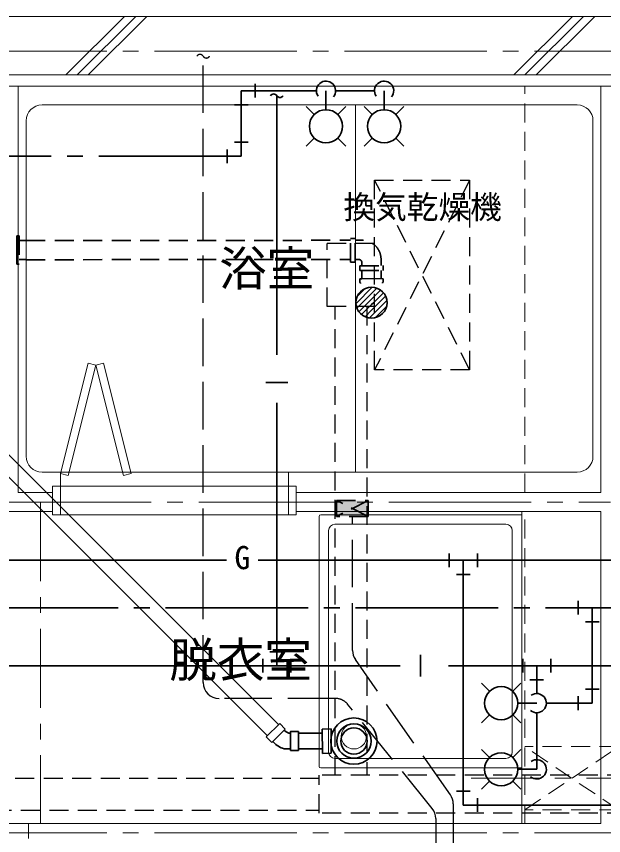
# Model space of a CAD drawing. Units: millimetres at full size, sheet at 1:50; details may follow other scales. Extents: x -9674 to 9699, y -6794 to 6791.
# Drawn here: x 22 to 1876, y 763 to 3352 of the extents above; entities that cross this region are included whole.
import ezdxf
from ezdxf.enums import TextEntityAlignment as Align

# ---------------------------------------------------------------- set-up
doc = ezdxf.new("R2010")
doc.units = ezdxf.units.MM
doc.header["$LTSCALE"] = 50
for name, pattern in [('CHAIN1', [8, 5, -1, 1, -1]), ('CHAIN2', [12, 9, -1, 1, -1]), ('DASHED1', [1.8, 1.2, -0.6]), ('DASHED3', [4, 3, -1])]:
    doc.linetypes.add(name, pattern=pattern)
for name, color, linetype, lineweight in [('1-0_芯', 134, 'CHAIN2', 9), ('1-1_躯体', 134, 'Continuous', 9), ('1-2_間仕切', 134, 'Continuous', 9), ('1-3_建具', 134, 'Continuous', 9), ('1-5_設備', 134, 'Continuous', 9), ('1-7_その他', 134, 'DASHED1', 9), ('1-8_ハッチ', 134, 'Continuous', 9), ('1-C_梁', 134, 'DASHED1', 9), ('1-D_記号', 134, 'CHAIN1', 9), ('2-0_芯', 3, 'Continuous', 35), ('2-2', 5, 'DASHED3', 25), ('2-3_建具', 4, 'Continuous', 35), ('2-9_金物', 1, 'CHAIN2', 35), ('2-A_文字', 6, 'Continuous', 35), ('2-C', 2, 'DASHED1', 25)]:
    doc.layers.add(name, color=color, linetype=linetype, lineweight=lineweight)
doc.layers.add('1-A_文字', color=134, linetype='Continuous')
doc.styles.add('ＭＳ ゴシック', font='')
doc.styles.get('ＭＳ ゴシック').set_extended_font_data('MS Gothic')

msp = doc.modelspace()

# ---------------------------------------------------------------- linework, layer by layer
at = {"layer": '1-0_芯'}
for p, q in [((-8542.5, 3241.87), (8067.5, 3241.87)), ((-2.5, 1816.87), (1897.5, 1816.87)), ((-8542.5, 771.87), (8067.5, 771.87))]:
    msp.add_line(p, q, dxfattribs=at)
at = {"layer": '1-1_躯体'}
for p, q in [((6257.5, 3351.87), (-7042.5, 3351.87)), ((6057.5, 3166.87), (-6742.5, 3166.87))]:
    msp.add_line(p, q, dxfattribs=at)
at = {"layer": '1-2_間仕切'}
for p, q in [((27.5, 1846.87), (27.5, 3131.87)), ((1867.5, 1846.87), (1867.5, 3131.87)), ((27.5, 1846.87), (135.5, 1846.87)), ((905.5, 1846.87), (1867.5, 1846.87)), ((-32.5, 1786.87), (135.5, 1786.87)), ((905.5, 1786.87), (1867.5, 1786.87)), ((1867.5, 801.87), (1867.5, 1786.87)), ((60, 754.37), (60, 801.87)), ((60, 801.87), (1867.5, 801.87))]:
    msp.add_line(p, q, dxfattribs=at)
at = {"layer": '1-3_建具'}
for p, q in [((272.07, 2250.06), (247.81, 2256.12)), ((272.07, 2250.06), (296.32, 2256.12)), ((272.07, 2250.06), (184.75, 1900.81)), ((272.07, 2250.06), (359.38, 1900.81)), ((184.75, 1900.81), (160.5, 1906.87)), ((359.38, 1900.81), (383.63, 1906.87)), ((135.5, 1866.87), (135.5, 1776.87)), ((160.5, 1866.87), (135.5, 1866.87)), ((160.5, 1776.87), (160.5, 1866.87)), ((880.5, 1866.87), (160.5, 1866.87)), ((880.5, 1866.87), (880.5, 1776.87)), ((905.5, 1866.87), (880.5, 1866.87)), ((905.5, 1776.87), (905.5, 1866.87)), ((160.5, 1776.87), (135.5, 1776.87)), ((880.5, 1776.87), (160.5, 1776.87)), ((905.5, 1776.87), (880.5, 1776.87)), ((60, 801.87), (-715, 801.87))]:
    msp.add_line(p, q, dxfattribs=at)
at = {"layer": '1-5_設備'}
for p, q in [((1792.5, 3071.87), (102.5, 3071.87)), ((1092.5, 1911.87), (1092.5, 3071.87)), ((52.5, 1961.87), (52.5, 3021.87)), ((1842.5, 3021.87), (1842.5, 1961.87)), ((160.5, 1906.87), (247.81, 2256.12)), ((383.63, 1906.87), (296.32, 2256.12)), ((102.5, 1911.87), (1792.5, 1911.87)), ((160.5, 1866.87), (160.5, 1911.87)), ((880.5, 1866.87), (880.5, 1911.87)), ((1617.5, 801.87), (1617.5, 1786.87)), ((977.5, 1771.87), (977.5, 981.87)), ((1617.5, 1776.87), (982.5, 1776.87)), ((1567.5, 1746.87), (1027.5, 1746.87)), ((1007.5, 1726.87), (1007.5, 1026.87)), ((1587.5, 1726.87), (1587.5, 1026.87)), ((1027.5, 1006.87), (1567.5, 1006.87)), ((982.5, 976.87), (1617.5, 976.87))]:
    msp.add_line(p, q, dxfattribs=at)
msp.add_circle((1087.5, 1076.87), 40, dxfattribs=at)
for centre, radius, start, end in [((102.5, 3021.87), 50, 90, 180), ((1792.5, 3021.87), 50, 0, 90), ((102.5, 1961.87), 50, 180, 270), ((1792.5, 1961.87), 50, 270, 0), ((982.5, 1771.87), 5, 90, 180), ((1027.5, 1726.87), 20, 90, 180), ((1567.5, 1726.87), 20, 0, 90), ((1027.5, 1026.87), 20, 180, 270), ((1567.5, 1026.87), 20, 270, 0), ((982.5, 981.87), 5, 180, 270)]:
    msp.add_arc(centre, radius, start, end, dxfattribs=at)
at = {"layer": '1-7_その他'}
for p, q in [((1923.5, 1044.28), (1627.5, 1044.28)), ((1627.5, 844.28), (1923.5, 1044.28)), ((1923.5, 844.28), (1627.5, 1044.28)), ((1923.5, 844.28), (1627.5, 844.28))]:
    msp.add_line(p, q, dxfattribs=at)
at = {"layer": '1-7_その他', "linetype": 'CHAIN1'}
msp.add_line((2072.5, 944.28), (1457.5, 944.28), dxfattribs=at)
at = {"layer": '1-8_ハッチ'}
for p, q in [((178.09, 3166.87), (363.09, 3351.87)), ((213.44, 3166.87), (398.44, 3351.87)), ((248.8, 3166.87), (433.8, 3351.87)), ((1592.3, 3166.87), (1777.3, 3351.87)), ((1627.66, 3166.87), (1812.66, 3351.87)), ((1663.01, 3166.87), (1848.01, 3351.87)), ((6022.5, 3131.87), (-6707.5, 3131.87))]:
    msp.add_line(p, q, dxfattribs=at)
at = {"layer": '1-C_梁'}
for p, q in [((1627.5, 1846.87), (1627.5, 3131.87)), ((1627.5, 801.87), (1627.5, 1786.87))]:
    msp.add_line(p, q, dxfattribs=at)
at = {"layer": '1-D_記号'}
msp.add_line((97.5, 1816.87), (97.5, 801.87), dxfattribs=at)
at = {"layer": '2-0_芯', "linetype": 'DASHED1'}
for p, q in [((23.14, 2613.56), (23.17, 2658.56)), ((23.17, 2658.56), (30.43, 2658.56)), ((30.43, 2658.56), (30.37, 2568.56)), ((52.5, 2643.88), (30.42, 2643.87)), ((52.5, 2643.77), (1076.97, 2644.27)), ((1091.82, 2575.69), (1091.77, 2649.69)), ((1113.16, 2644.29), (1091.77, 2644.28)), ((40.98, 2583.35), (30.38, 2583.35)), ((52.5, 2582.96), (1077.01, 2583.76)), ((1077.02, 2575.69), (1091.84, 2575.7)), ((1102.73, 2583.78), (1091.81, 2583.77)), ((1105.94, 2564.1), (1105.95, 2549.28)), ((1112.74, 2573.79), (1112.75, 2564.11)), ((1173.18, 2584.32), (1173.19, 2564.15)), ((1105.94, 2549.3), (1179.94, 2549.35)), ((1112.78, 2549.31), (1112.8, 2522.48)), ((1173.22, 2549.35), (1173.23, 2523.55)), ((1106.56, 2522.22), (1112.25, 2522.89)), ((1106.56, 2522.22), (1106.68, 2511.22)), ((1112.25, 2522.89), (1173.85, 2523.55)), ((1179.56, 2523.02), (1173.85, 2523.55)), ((1179.56, 2523.02), (1179.68, 2512.02))]:
    msp.add_line(p, q, dxfattribs=at)
at = {"layer": '2-0_芯'}
for p, q in [((1123.55, 2492.16), (1098.14, 2466.71)), ((1190.58, 2435.45), (1154.94, 2399.77)), ((849.64, 1113.9), (-108.72, 2072.27)), ((814.29, 1078.54), (-144.08, 2036.91)), ((853.18, 1117.43), (810.75, 1075.01)), ((870.86, 1099.76), (853.18, 1117.43)), ((870.86, 1099.76), (828.43, 1057.33)), ((869.35, 1094.19), (867.32, 1096.22)), ((912.12, 1031.87), (912.12, 1091.87)), ((1016.16, 1100.22), (987.12, 1099.63)), ((987.12, 1099.63), (988.51, 1022.95)), ((1016.16, 1023.51), (1016.16, 1100.22)), ((828.43, 1057.33), (810.75, 1075.01)), ((887.03, 1086.87), (887.12, 1086.87)), ((912.12, 1086.87), (987.36, 1086.87)), ((841.32, 1051.51), (831.97, 1060.87)), ((876.67, 1036.87), (887.12, 1036.87)), ((912.12, 1036.87), (988.26, 1036.87)), ((887.12, 1031.87), (912.12, 1031.87)), ((1016.16, 1023.51), (988.51, 1022.95))]:
    msp.add_line(p, q, dxfattribs=at)
at = {"layer": '2-0_芯', "linetype": 'DASHED1'}
for points in [[(1077.02, 2575.69), (1076.97, 2649.69), (1091.79, 2649.7)], [(23.14, 2613.56), (23.11, 2568.56), (30.37, 2568.56)], [(1105.94, 2564.1), (1179.94, 2564.15), (1179.95, 2549.33)]]:
    msp.add_lwpolyline(points, dxfattribs=at)
at = {"layer": '2-0_芯'}
for points in [[(1145.16, 2496.1), (1143.07, 2494.02), (1096.31, 2447.19), (1094.23, 2445.11)], [(1159.9, 2493.18), (1143.08, 2476.34), (1113.98, 2447.2), (1097.18, 2430.37)], [(1171.5, 2487.1), (1143.1, 2458.66), (1131.66, 2447.21), (1103.26, 2418.77)], [(1180.6, 2478.53), (1149.34, 2447.22), (1143.11, 2440.98), (1111.85, 2409.68)], [(1187.52, 2467.76), (1167.02, 2447.23), (1143.12, 2423.31), (1122.62, 2402.79)], [(1191.51, 2454.08), (1184.69, 2447.25), (1143.13, 2405.63), (1136.32, 2398.8)], [(887.12, 1031.87), (887.12, 1091.87), (912.12, 1091.87)]]:
    msp.add_lwpolyline(points, dxfattribs=at)
for centre, radius in [((1143.1, 2447.22), 49.09), ((1087.5, 1061.87), 72.97), ((1087.5, 1061.87), 54.3), ((1087.5, 1061.87), 41.55)]:
    msp.add_circle(centre, radius, dxfattribs=at)
at = {"layer": '2-0_芯', "linetype": 'DASHED1'}
for centre, radius, start, end in [((1113.18, 2584.29), 60, 0.02797, 90.02797), ((45.67, 2663.21), 80, 266.63672, 274.89786), ((1102.74, 2573.78), 10, 0.0444, 90.0444), ((1104.72, 2507.74), 4, 0.62129, 60.62129), ((1181.71, 2508.57), 4, 120.62129, 180.62129)]:
    msp.add_arc(centre, radius, start, end, dxfattribs=at)
at = {"layer": '2-0_芯'}
for centre, radius in [((887.03, 1111.87), 25), ((876.67, 1086.87), 50)]:
    msp.add_arc(centre, radius, 225, 270, dxfattribs=at)
at = {"layer": '2-2'}
for p, q in [((611.52, 1246.67), (611.52, 3225.93)), ((1082.98, 1347.94), (1082.98, 1771.87)), ((1392.1, 892.13), (1092.07, 1319.19)), ((1028.81, 1196.67), (661.52, 1196.67)), ((1335.05, 848.75), (1067.63, 1178.19)), ((1401.19, 863.39), (1401.19, 420.17)), ((1346.23, 817.23), (1346.23, 570.65))]:
    msp.add_line(p, q, dxfattribs=at)
at = {"layer": '2-2', "color": 4, "linetype": 'DASHED1', "lineweight": 35}
for p, q in [((1132.98, 1771.87), (1032.98, 1821.87)), ((1132.98, 1821.87), (1032.98, 1771.87)), ((1032.98, 1821.87), (1032.98, 1771.87)), ((1032.98, 1821.87), (1132.98, 1821.87)), ((1132.98, 1821.87), (1132.98, 1771.87)), ((1132.98, 1771.87), (1032.98, 1771.87))]:
    msp.add_line(p, q, dxfattribs=at)
at = {"layer": '2-2'}
for centre, radius, start, end in [((601.52, 3219.86), 11.7, 31.23674, 148.76326), ((621.52, 3231.99), 11.7, 211.23674, 328.76326), ((1028.81, 1146.67), 50, 39.06847, 90)]:
    msp.add_arc(centre, radius, start, end, dxfattribs=at)
at = {"layer": '2-2', "linetype": 'Continuous'}
for centre, start, end in [((1132.98, 1347.94), 180, 215.08983), ((661.52, 1246.67), 180, 270), ((1351.19, 863.39), 0, 35.08983), ((1296.23, 817.23), 0, 39.06847)]:
    msp.add_arc(centre, 50, start, end, dxfattribs=at)
at = {"layer": '2-2', "color": 150}
msp.add_solid([(1132.98, 1821.87), (1032.98, 1821.87), (1132.98, 1771.87), (1032.98, 1771.87)], dxfattribs=at)
at = {"layer": '2-3_建具'}
for p, q in [((-431.85, 1633.03), (685.3, 1633.03)), ((785.3, 1633.03), (2164.08, 1633.03)), ((1388.72, 1654.63), (1388.72, 1611.43)), ((1433.02, 859.78), (1433.02, 1633.03)), ((1477.31, 1654.63), (1477.31, 1611.43)), ((1454.62, 1588.74), (1411.42, 1588.74)), ((1411.42, 904.08), (1454.62, 904.08)), ((1477.31, 881.38), (1477.31, 838.18)), ((2074.31, 859.78), (1433.02, 859.78))]:
    msp.add_line(p, q, dxfattribs=at)
at = {"layer": '2-9_金物'}
for p, q in [((775.99, 3138.48), (775.99, 3095.28)), ((968.92, 3116.88), (731.69, 3116.88)), ((731.69, 3116.88), (731.69, 2909.77)), ((753.29, 3072.59), (710.09, 3072.59)), ((710.09, 2954.07), (753.29, 2954.07)), ((687.4, 2888.17), (687.4, 2931.37)), ((731.69, 2909.77), (-197.2, 2909.77)), ((1795.89, 1461.43), (1795.89, 1504.63)), ((-707.43, 1483.03), (2314.08, 1483.03)), ((1840.19, 1483.03), (1840.19, 1181.66)), ((1861.79, 1438.74), (1818.59, 1438.74)), ((1818.59, 1225.96), (1861.79, 1225.96)), ((1795.89, 1160.06), (1795.89, 1203.26)), ((1695.23, 1181.66), (1840.19, 1181.66))]:
    msp.add_line(p, q, dxfattribs=at)
at = {"layer": '2-9_金物', "linetype": 'Continuous'}
for p, q in [((999.26, 3057.05), (999.26, 3116.88)), ((962.1, 3041.66), (936.89, 3066.87)), ((1036.42, 3041.66), (1061.64, 3066.87)), ((962.1, 2967.34), (936.89, 2942.12)), ((1036.42, 2967.34), (1061.64, 2942.12)), ((1515.35, 1219.15), (1490.13, 1244.36)), ((1589.67, 1219.15), (1614.88, 1244.36)), ((1605.06, 1181.66), (1664.89, 1181.66)), ((1515.35, 1144.5), (1490.13, 1119.28)), ((1589.67, 1144.5), (1614.88, 1119.28))]:
    msp.add_line(p, q, dxfattribs=at)
for centre in [(999.26, 3004.5), (1552.51, 1181.66)]:
    msp.add_circle(centre, 52.55, dxfattribs=at)
for centre, start, end in [((999.26, 3116.88), 320.49, 214.849), ((1664.89, 1181.66), 230.49, 124.849)]:
    msp.add_arc(centre, 30.34, start, end, dxfattribs=at)
at = {"layer": '2-A_文字'}
for p, q in [((1152.39, 3116.88), (1029.6, 3116.88)), ((1182.73, 3057.05), (1182.73, 3116.88)), ((844.05, 3101.31), (844.05, 2282.85)), ((1145.57, 3041.66), (1120.35, 3066.87)), ((1219.89, 3041.66), (1245.11, 3066.87)), ((1145.57, 2967.34), (1120.35, 2942.12)), ((1219.89, 2967.34), (1245.11, 2942.12)), ((878.46, 2194.95), (809.63, 2194.95)), ((844.05, 2130.44), (844.05, 1300.02)), ((799.75, 1278.42), (799.75, 1321.62)), ((822.45, 1344.31), (865.65, 1344.31)), ((888.34, 1278.42), (888.34, 1321.62)), ((1298.14, 1265.6), (1298.14, 1334.43)), ((1620.6, 1321.62), (1620.6, 1278.42)), ((1709.19, 1321.62), (1709.19, 1278.42)), ((1233.64, 1300.02), (-607.43, 1300.02)), ((2208.97, 1300.02), (1386.05, 1300.02)), ((1664.89, 1212), (1664.89, 1300.02)), ((1686.49, 1255.72), (1643.29, 1255.72)), ((1664.89, 972.59), (1664.89, 1151.32)), ((1515.35, 1009.75), (1490.13, 1034.97)), ((1589.67, 1009.75), (1614.88, 1034.97)), ((1605.06, 972.59), (1664.89, 972.59)), ((1515.35, 935.44), (1490.13, 910.22)), ((1589.67, 935.44), (1614.88, 910.22))]:
    msp.add_line(p, q, dxfattribs=at)
for centre in [(1182.73, 3004.5), (1552.51, 972.59)]:
    msp.add_circle(centre, 52.55, dxfattribs=at)
for centre, radius, start, end in [((1182.73, 3116.88), 30.34, 320.49, 214.849), ((834.05, 3095.25), 11.7, 31.23674, 148.76326), ((854.05, 3107.38), 11.7, 211.23674, 328.76326), ((1664.89, 972.59), 30.34, 230.49, 124.849)]:
    msp.add_arc(centre, radius, start, end, dxfattribs=at)
at = {"layer": '2-C'}
for p, q in [((1152.78, 2234.69), (1152.78, 2834.69)), ((1452.78, 2234.69), (1152.78, 2834.69)), ((1452.78, 2834.69), (1152.78, 2234.69)), ((1002.78, 2434.69), (1002.78, 2634.69)), ((1152.78, 2634.69), (1002.78, 2634.69)), ((1152.78, 2434.69), (1002.78, 2434.69)), ((1027.78, 953.87), (1027.78, 2434.69)), ((1127.78, 2434.69), (1127.78, 953.87)), ((1452.78, 2234.69), (1152.78, 2234.69)), ((977.78, 943.87), (-324.04, 943.87)), ((977.78, 833.87), (977.78, 953.87)), ((6357.5, 953.87), (977.78, 953.87)), ((-324.04, 843.87), (977.78, 843.87)), ((6357.5, 833.87), (977.78, 833.87))]:
    msp.add_line(p, q, dxfattribs=at)
msp.add_lwpolyline([(1152.78, 2834.69), (1452.78, 2834.69), (1452.78, 2234.69)], dxfattribs=at)

# ---------------------------------------------------------------- texts
at = {"layer": '1-A_文字', "style": 'ＭＳ ゴシック'}
for s, p in [('浴室', (662.1, 2467.26)), ('脱衣室', (504.78, 1230.23))]:
    msp.add_text(s, height=110, dxfattribs=at).set_placement(p, align=Align.BOTTOM_LEFT)
at = {"layer": '2-2', "color": 7, "style": 'ＭＳ ゴシック'}
msp.add_text('換気乾燥機', height=73.31, dxfattribs=at).set_placement((1054.49, 2690.61), align=Align.BOTTOM_LEFT)
at = {"layer": '2-3_建具', "color": 7, "style": 'ＭＳ ゴシック'}
msp.add_text('G', height=73.31, dxfattribs=at).set_placement((710.3, 1583.03), align=Align.BOTTOM_LEFT)

doc.saveas('drawing.dxf')
